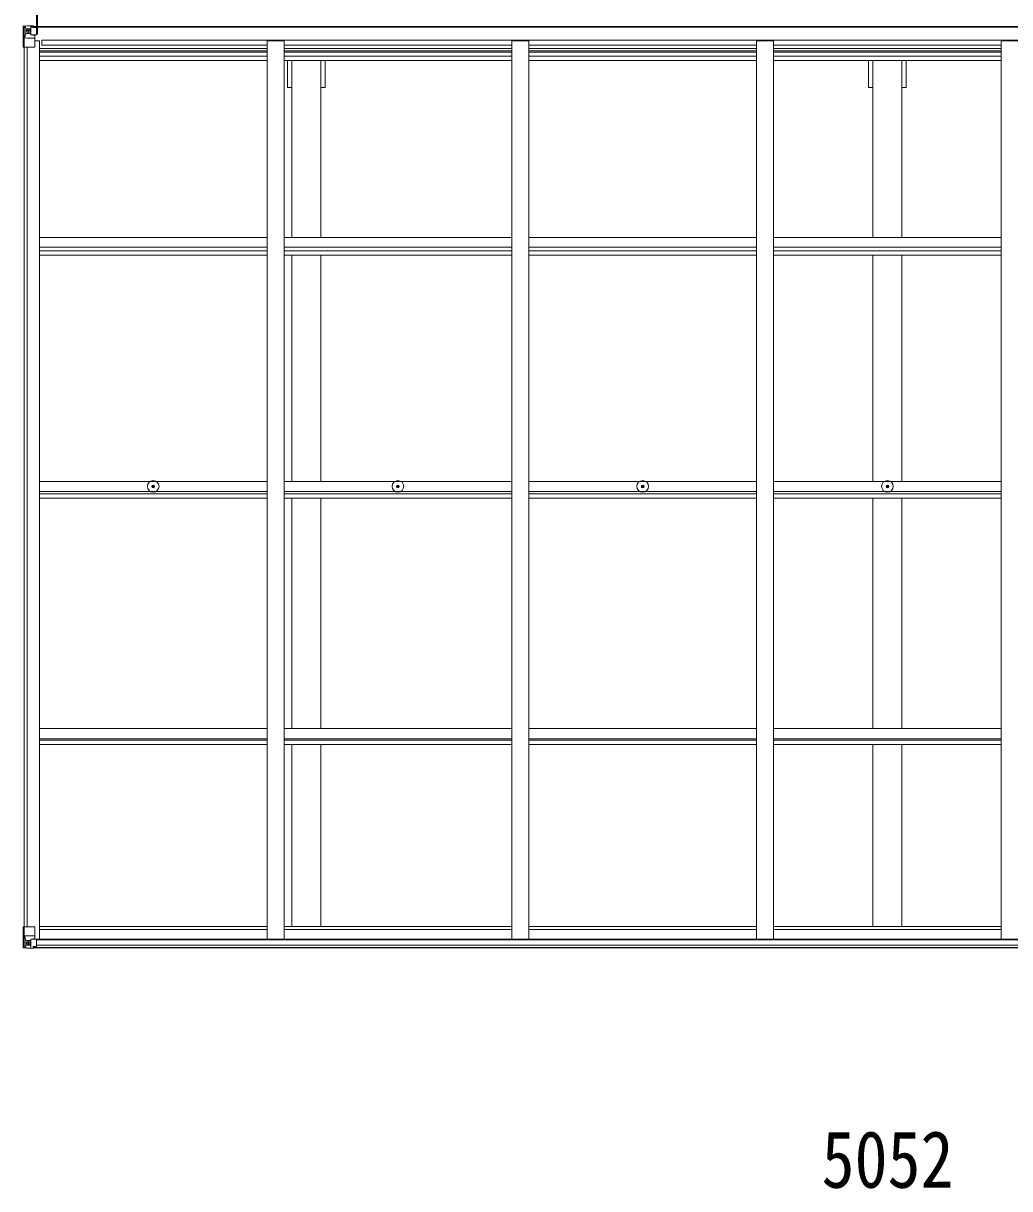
# Model space of a CAD drawing. Units: millimetres at full size, sheet at 1:35; details may follow other scales. Extents: x -9783 to 9892, y -6828 to 6752.
# Drawn here: x 1743 to 4629, y 340 to 3751 of the extents above; entities that cross this region are included whole.
import ezdxf
from ezdxf.enums import TextEntityAlignment as Align

# ---------------------------------------------------------------- set-up
doc = ezdxf.new("R2010")
doc.units = ezdxf.units.MM
doc.header["$LTSCALE"] = 35
for name, color, linetype, lineweight in [('0-1_本体', 4, 'Continuous', 9), ('0-2_部品', 7, 'Continuous', 9), ('0-3_ELV2', 3, 'Continuous', 9), ('0-A_寸法', 6, 'Continuous', 9)]:
    doc.layers.add(name, color=color, linetype=linetype, lineweight=lineweight)
doc.styles.add('ＭＳ ゴシック', font='')
doc.styles.get('ＭＳ ゴシック').set_extended_font_data('MS Gothic')

msp = doc.modelspace()

# ---------------------------------------------------------------- linework, layer by layer
at = {"layer": '0-1_本体'}
for p, q in [((6775.9, 3742.36), (1766.9, 3742.36)), ((6775.9, 3740.3), (1766.9, 3740.3)), ((1777.4, 3700.07), (1790.4, 3700.07)), ((1790.4, 1070.15), (1790.4, 3700.07)), ((1797.9, 3687.03), (1797.9, 3702.1)), ((1797.9, 3702.1), (6744.9, 3702.1)), ((2456.4, 3687.03), (1797.9, 3687.03)), ((2456.4, 3700.07), (2506.4, 3700.07)), ((2456.4, 1070.15), (2456.4, 3700.07)), ((2506.4, 1070.15), (2506.4, 3700.07)), ((3172.4, 3687.03), (2506.4, 3687.03)), ((3172.4, 3700.07), (3222.4, 3700.07)), ((3172.4, 1070.15), (3172.4, 3700.07)), ((3222.4, 1070.15), (3222.4, 3700.07)), ((3888.4, 3687.03), (3222.4, 3687.03)), ((3888.4, 3700.07), (3938.4, 3700.07)), ((3888.4, 1070.15), (3888.4, 3700.07)), ((3938.4, 1070.15), (3938.4, 3700.07)), ((4604.4, 3687.03), (3938.4, 3687.03)), ((4604.4, 3700.07), (4654.4, 3700.07)), ((4604.4, 1070.15), (4604.4, 3700.07)), ((1745.4, 1106.5), (1745.4, 3681.6)), ((1754.4, 1106.5), (1754.4, 3681.6)), ((1755.1, 1106.5), (1755.1, 3681.6)), ((2456.4, 3677.66), (1790.4, 3677.66)), ((1790.4, 3670.59), (2456.4, 3670.59)), ((2456.4, 3666.8), (1790.4, 3666.8)), ((2456.4, 3655.46), (1790.4, 3655.46)), ((3172.4, 3677.66), (2506.4, 3677.66)), ((2506.4, 3670.59), (3172.4, 3670.59)), ((3172.4, 3666.8), (2506.4, 3666.8)), ((3172.4, 3655.46), (2506.4, 3655.46)), ((3888.4, 3677.66), (3222.4, 3677.66)), ((3222.4, 3670.59), (3888.4, 3670.59)), ((3888.4, 3666.8), (3222.4, 3666.8)), ((3888.4, 3655.46), (3222.4, 3655.46)), ((4604.4, 3677.66), (3938.4, 3677.66)), ((3938.4, 3670.59), (4604.4, 3670.59)), ((4604.4, 3666.8), (3938.4, 3666.8)), ((4604.4, 3655.46), (3938.4, 3655.46)), ((2456.4, 3642.64), (1790.4, 3642.64)), ((3172.4, 3642.64), (2506.4, 3642.64)), ((2528.9, 3125.07), (2528.9, 3642.64)), ((2613.9, 3125.07), (2613.9, 3642.64)), ((2626.4, 3563.86), (2626.4, 3642.64)), ((3888.4, 3642.64), (3222.4, 3642.64)), ((4604.4, 3642.64), (3938.4, 3642.64)), ((4228.9, 3125.07), (4228.9, 3642.64)), ((4313.9, 3125.07), (4313.9, 3642.64)), ((4326.4, 3563.86), (4326.4, 3642.64)), ((2626.4, 3563.86), (2613.9, 3563.86)), ((4326.4, 3563.86), (4313.9, 3563.86)), ((2456.4, 3124.77), (1790.4, 3124.77)), ((3172.4, 3124.77), (2506.4, 3124.77)), ((3888.4, 3124.77), (3222.4, 3124.77)), ((4604.4, 3124.77), (3938.4, 3124.77)), ((2456.4, 3095.8), (1790.4, 3095.8)), ((2456.4, 3085.7), (1790.4, 3085.7)), ((2456.4, 3072.83), (1790.4, 3072.83)), ((3172.4, 3095.8), (2506.4, 3095.8)), ((3172.4, 3085.7), (2506.4, 3085.7)), ((3172.4, 3072.83), (2506.4, 3072.83)), ((2528.9, 2410.29), (2528.9, 3073.11)), ((2613.9, 2410.29), (2613.9, 3073.11)), ((3888.4, 3095.8), (3222.4, 3095.8)), ((3888.4, 3085.7), (3222.4, 3085.7)), ((3888.4, 3072.83), (3222.4, 3072.83)), ((4604.4, 3095.8), (3938.4, 3095.8)), ((4604.4, 3085.7), (3938.4, 3085.7)), ((4604.4, 3072.83), (3938.4, 3072.83)), ((4228.9, 2410.29), (4228.9, 3073.11)), ((4313.9, 2410.29), (4313.9, 3073.11)), ((2456.4, 2410.36), (1790.4, 2410.36)), ((3172.4, 2410.36), (2506.4, 2410.36)), ((3888.4, 2410.36), (3222.4, 2410.36)), ((4604.4, 2410.36), (3938.4, 2410.36)), ((2456.4, 2380.93), (1790.4, 2380.93)), ((2456.4, 2373.72), (1790.4, 2373.72)), ((2456.4, 2360.75), (1790.4, 2360.75)), ((3172.4, 2380.93), (2506.4, 2380.93)), ((3172.4, 2373.72), (2506.4, 2373.72)), ((3172.4, 2360.75), (2506.4, 2360.75)), ((2528.9, 1686.38), (2528.9, 2360.74)), ((2613.9, 1686.38), (2613.9, 2360.74)), ((3888.4, 2380.93), (3222.4, 2380.93)), ((3888.4, 2373.72), (3222.4, 2373.72)), ((3888.4, 2360.75), (3222.4, 2360.75)), ((4604.4, 2380.93), (3938.4, 2380.93)), ((4604.4, 2373.72), (3938.4, 2373.72)), ((4604.4, 2360.75), (3938.4, 2360.75)), ((4228.9, 1686.38), (4228.9, 2360.74)), ((4313.9, 1686.38), (4313.9, 2360.74)), ((2456.4, 1686.43), (1790.4, 1686.43)), ((3172.4, 1686.43), (2506.4, 1686.43)), ((3888.4, 1686.43), (3222.4, 1686.43)), ((4604.4, 1686.43), (3938.4, 1686.43)), ((2456.4, 1656.64), (1790.4, 1656.64)), ((2456.4, 1652.66), (1790.4, 1652.66)), ((2456.4, 1639.64), (1790.4, 1639.64)), ((3172.4, 1656.64), (2506.4, 1656.64)), ((3172.4, 1652.66), (2506.4, 1652.66)), ((3172.4, 1639.64), (2506.4, 1639.64)), ((2528.9, 1107.39), (2528.9, 1639.3)), ((2613.9, 1107.39), (2613.9, 1639.3)), ((3888.4, 1656.64), (3222.4, 1656.64)), ((3888.4, 1652.66), (3222.4, 1652.66)), ((3888.4, 1639.64), (3222.4, 1639.64)), ((4604.4, 1656.64), (3938.4, 1656.64)), ((4604.4, 1652.66), (3938.4, 1652.66)), ((4604.4, 1639.64), (3938.4, 1639.64)), ((4228.9, 1107.39), (4228.9, 1639.3)), ((4313.9, 1107.39), (4313.9, 1639.3)), ((2455.82, 1098.26), (1789.82, 1098.26)), ((2456.09, 1107.39), (1790.09, 1107.39)), ((3171.82, 1098.26), (2505.82, 1098.26)), ((3172.09, 1107.39), (2506.09, 1107.39)), ((3887.82, 1098.26), (3221.82, 1098.26)), ((3888.09, 1107.39), (3222.09, 1107.39)), ((4603.82, 1098.26), (3937.82, 1098.26)), ((4604.09, 1107.39), (3938.09, 1107.39)), ((1781.36, 1070.15), (6761.44, 1070.15)), ((1781.9, 1067.79), (6760.9, 1067.79)), ((1771.9, 1045.65), (6770.9, 1045.65)), ((1771.9, 1044.7), (6770.9, 1044.7)), ((1781.9, 1052.14), (6760.9, 1052.14))]:
    msp.add_line(p, q, dxfattribs=at)
for points in [[(2528.9, 3563.86), (2516.4, 3563.86), (2516.4, 3642.64)], [(4228.9, 3563.86), (4216.4, 3563.86), (4216.4, 3642.64)]]:
    msp.add_lwpolyline(points, dxfattribs=at)
at = {"layer": '0-2_部品'}
for p, q in [((2121.15, 2396.15), (2122.26, 2396.17)), ((2121.15, 2395.15), (2122.26, 2395.13)), ((2122.26, 2396.17), (2122.78, 2396.27)), ((2122.26, 2395.13), (2122.78, 2395.03)), ((2122.88, 2396.78), (2122.78, 2396.27)), ((2122.88, 2394.51), (2122.78, 2395.03)), ((2122.9, 2397.89), (2122.88, 2396.78)), ((2122.9, 2393.4), (2122.88, 2394.51)), ((2123.9, 2397.89), (2123.92, 2396.78)), ((2123.9, 2393.4), (2123.92, 2394.51)), ((2123.92, 2396.78), (2124.02, 2396.27)), ((2123.92, 2394.51), (2124.02, 2395.03)), ((2124.54, 2396.17), (2124.02, 2396.27)), ((2124.54, 2395.13), (2124.02, 2395.03)), ((2125.64, 2396.15), (2124.54, 2396.17)), ((2125.64, 2395.15), (2124.54, 2395.13)), ((2837.15, 2396.15), (2838.26, 2396.17)), ((2837.15, 2395.15), (2838.26, 2395.13)), ((2838.26, 2396.17), (2838.78, 2396.27)), ((2838.26, 2395.13), (2838.78, 2395.03)), ((2838.88, 2396.78), (2838.78, 2396.27)), ((2838.88, 2394.51), (2838.78, 2395.03)), ((2838.9, 2397.89), (2838.88, 2396.78)), ((2838.9, 2393.4), (2838.88, 2394.51)), ((2839.9, 2397.89), (2839.92, 2396.78)), ((2839.9, 2393.4), (2839.92, 2394.51)), ((2839.92, 2396.78), (2840.02, 2396.27)), ((2839.92, 2394.51), (2840.02, 2395.03)), ((2840.54, 2396.17), (2840.02, 2396.27)), ((2840.54, 2395.13), (2840.02, 2395.03)), ((2841.64, 2396.15), (2840.54, 2396.17)), ((2841.64, 2395.15), (2840.54, 2395.13)), ((3553.15, 2396.15), (3554.26, 2396.17)), ((3553.15, 2395.15), (3554.26, 2395.13)), ((3554.26, 2396.17), (3554.78, 2396.27)), ((3554.26, 2395.13), (3554.78, 2395.03)), ((3554.88, 2396.78), (3554.78, 2396.27)), ((3554.88, 2394.51), (3554.78, 2395.03)), ((3554.9, 2397.89), (3554.88, 2396.78)), ((3554.9, 2393.4), (3554.88, 2394.51)), ((3555.9, 2397.89), (3555.92, 2396.78)), ((3555.9, 2393.4), (3555.92, 2394.51)), ((3555.92, 2396.78), (3556.02, 2396.27)), ((3555.92, 2394.51), (3556.02, 2395.03)), ((3556.54, 2396.17), (3556.02, 2396.27)), ((3556.54, 2395.13), (3556.02, 2395.03)), ((3557.64, 2396.15), (3556.54, 2396.17)), ((3557.64, 2395.15), (3556.54, 2395.13)), ((4269.15, 2396.15), (4270.26, 2396.17)), ((4269.15, 2395.15), (4270.26, 2395.13)), ((4270.26, 2396.17), (4270.78, 2396.27)), ((4270.26, 2395.13), (4270.78, 2395.03)), ((4270.88, 2396.78), (4270.78, 2396.27)), ((4270.88, 2394.51), (4270.78, 2395.03)), ((4270.9, 2397.89), (4270.88, 2396.78)), ((4270.9, 2393.4), (4270.88, 2394.51)), ((4271.9, 2397.89), (4271.92, 2396.78)), ((4271.9, 2393.4), (4271.92, 2394.51)), ((4271.92, 2396.78), (4272.02, 2396.27)), ((4271.92, 2394.51), (4272.02, 2395.03)), ((4272.54, 2396.17), (4272.02, 2396.27)), ((4272.54, 2395.13), (4272.02, 2395.03)), ((4273.64, 2396.15), (4272.54, 2396.17)), ((4273.64, 2395.15), (4272.54, 2395.13)), ((1743.4, 1106.5), (1776.4, 1106.5)), ((1743.4, 1045.79), (1743.4, 1106.5)), ((1746.24, 1106.5), (1746.24, 1045.92)), ((1777.4, 1105.5), (1777.4, 1072.4)), ((1746.79, 1079.62), (1753.4, 1079.83)), ((1746.79, 1079.62), (1750.93, 1067.53)), ((1753.4, 1066.3), (1751.07, 1066.27)), ((1751.07, 1066.27), (1751.07, 1052.8)), ((1753.4, 1079.83), (1777.4, 1079.83)), ((1753.4, 1066.3), (1753.4, 1066.3)), ((1765.4, 1066.3), (1753.4, 1066.3)), ((1757.92, 1059.94), (1757.92, 1060.9)), ((1765.4, 1070.29), (1771.9, 1070.29)), ((1765.4, 1070.29), (1765.4, 1043.5)), ((1776.57, 1072.14), (1766.22, 1070.49)), ((1766.22, 1070.49), (1766.22, 1070.29)), ((1768.92, 1070.29), (1776.57, 1071.51)), ((1771.9, 1070.29), (1780.9, 1070.25)), ((1776.57, 1071.51), (1776.57, 1072.14)), ((1781.9, 1069.34), (1781.9, 1049.19)), ((1744.34, 1044.83), (1744.34, 1044.79)), ((1753.31, 1044.4), (1745.38, 1044.88)), ((1746.24, 1045.85), (1746.24, 1045.92)), ((1750.21, 1049.29), (1747.48, 1045.62)), ((1751.07, 1052.8), (1753.4, 1052.74)), ((1753.4, 1052.74), (1765.4, 1052.74)), ((1765.4, 1043.61), (1753.4, 1044.4)), ((1771.9, 1043.1), (1771.9, 1049.05)), ((1780.9, 1048.48), (1771.9, 1048.42))]:
    msp.add_line(p, q, dxfattribs=at)
for points in [[(1756.96, 1058.02), (1756, 1058.02), (1756, 1058.98), (1756.96, 1058.98)], [(1757.92, 1060.9), (1758.88, 1060.9), (1758.88, 1059.94)], [(1759.84, 1058.98), (1760.8, 1058.98), (1760.8, 1058.02), (1759.84, 1058.02)], [(1744.34, 1044.79), (1753.4, 1044.23), (1771.9, 1043.1)], [(1758.88, 1057.06), (1758.88, 1056.1), (1757.92, 1056.1), (1757.92, 1057.06)], [(1781.9, 1049.19), (1781.89, 1049.08), (1771.9, 1049.05)]]:
    msp.add_lwpolyline(points, dxfattribs=at)
for centre, radius in [((2123.4, 2395.65), 17), ((2123.4, 2395.65), 4), ((2839.4, 2395.65), 17), ((2839.4, 2395.65), 4), ((3555.4, 2395.65), 17), ((3555.4, 2395.65), 4), ((4271.4, 2395.65), 17), ((4271.4, 2395.65), 4), ((1758.4, 1058.5), 5.3)]:
    msp.add_circle(centre, radius, dxfattribs=at)
for centre, radius, start, end in [((2123.4, 2395.65), 2.3, 167.44414, 192.55586), ((2123.4, 2395.65), 2.3, 77.44414, 102.55586), ((2123.4, 2395.65), 2.3, 257.44414, 282.55586), ((2123.4, 2395.65), 2.3, 347.44414, 12.55586), ((2839.4, 2395.65), 2.3, 167.44414, 192.55586), ((2839.4, 2395.65), 2.3, 77.44414, 102.55586), ((2839.4, 2395.65), 2.3, 257.44414, 282.55586), ((2839.4, 2395.65), 2.3, 347.44414, 12.55586), ((3555.4, 2395.65), 2.3, 167.44414, 192.55586), ((3555.4, 2395.65), 2.3, 77.44414, 102.55586), ((3555.4, 2395.65), 2.3, 257.44414, 282.55586), ((3555.4, 2395.65), 2.3, 347.44414, 12.55586), ((4271.4, 2395.65), 2.3, 167.44414, 192.55586), ((4271.4, 2395.65), 2.3, 77.44414, 102.55586), ((4271.4, 2395.65), 2.3, 257.44414, 282.55586), ((4271.4, 2395.65), 2.3, 347.44414, 12.55586), ((1776.4, 1105.5), 1, 0, 90), ((1756.96, 1059.94), 0.96, 270, 0), ((1756.96, 1057.06), 0.96, 0, 90), ((1759.84, 1059.94), 0.96, 180, 270), ((1759.84, 1057.06), 0.96, 90, 180), ((1766.33, 1069.56), 0.937, 96.73234, 129.06602), ((1776.46, 1073.07), 0.937, 276.73234, 357.67791), ((1776.46, 1072.44), 0.937, 276.73234, 357.67791), ((1744.4, 1045.83), 0.999, 180.04917, 266.5576), ((1744.4, 1045.79), 0.999, 180.04917, 266.5576), ((1744.4, 1045.79), 1, 179.99921, 266.49983), ((1745.55, 1032.18), 12.7, 84.89689, 90.75534), ((1747.52, 1045.79), 1.28, 177.54105, 228.82169)]:
    msp.add_arc(centre, radius, start, end, dxfattribs=at)
for centre, major_axis, ratio, start_param, end_param in [((1747.51, 1077.27), (0.85, -2.32), 0.403757, 3.0087805, 3.9744392), ((1749.66, 1066.25), (0, -3), 0.468246, 1.5772882, 2.0127935), ((1780.9, 1069.35), (1, -0.021), 0.906239, 0.0187047, 1.589501), ((1746.34, 1044.71), (2, -0.12), 0.060933, 2.0712557, 3.1453404), ((1945.34, 1032.48), (201, -12.36), 0.060933, 3.1453404, 3.145839), ((1746.53, 1047.81), (-0.02, -3), 0.466854, 0.125683, 0.7596956), ((1748.2, 1052.88), (0.03, -5), 0.573921, 0.7672717, 1.551125), ((1671.65, 1052.74), (81.75, 0), 0.061163, 6.2824128, 6.2831853), ((1780.9, 1049.18), (1, 0.012), 0.707053, 4.7036637, 6.124411)]:
    msp.add_ellipse(centre, major_axis=major_axis, ratio=ratio, start_param=start_param, end_param=end_param, dxfattribs=at)
at = {"layer": '0-3_ELV2'}
for p, q in [((1743.4, 3742.31), (1743.4, 3681.6)), ((1744.34, 3743.26), (1744.34, 3743.31)), ((1753.31, 3743.69), (1745.38, 3743.22)), ((1746.24, 3742.25), (1746.24, 3742.18)), ((1746.24, 3681.6), (1746.24, 3742.18)), ((1746.79, 3708.48), (1750.93, 3720.56)), ((1750.21, 3738.81), (1747.48, 3742.47)), ((1751.07, 3735.3), (1753.4, 3735.36)), ((1751.07, 3721.83), (1751.07, 3735.3)), ((1753.4, 3721.79), (1751.07, 3721.83)), ((1765.4, 3744.48), (1753.4, 3743.7)), ((1753.4, 3735.35), (1765.4, 3735.35)), ((1753.4, 3721.79), (1753.4, 3721.8)), ((1765.4, 3721.8), (1753.4, 3721.8)), ((1757.92, 3728.16), (1757.92, 3727.2)), ((1765.4, 3717.81), (1765.4, 3744.6)), ((1771.9, 3744.99), (1771.9, 3739.05)), ((1780.9, 3739.62), (1771.9, 3739.68)), ((1781.9, 3718.75), (1781.9, 3738.91)), ((1746.79, 3708.48), (1753.4, 3708.26)), ((1753.4, 3708.26), (1777.4, 3708.26)), ((1765.4, 3717.81), (1771.9, 3717.81)), ((1766.22, 3717.61), (1766.22, 3717.81)), ((1776.57, 3715.95), (1766.22, 3717.61)), ((1768.92, 3717.81), (1776.57, 3716.59)), ((1771.9, 3717.81), (1780.9, 3717.84)), ((1776.57, 3716.59), (1776.57, 3715.95)), ((1777.4, 3682.6), (1777.4, 3715.69)), ((1743.4, 3681.6), (1776.4, 3681.6))]:
    msp.add_line(p, q, dxfattribs=at)
msp.add_lwpolyline([(1783.9, 3719.92), (1783.9, 3782.92), (1782.4, 3782.92), (1782.4, 3719.92)], close=True, dxfattribs=at)
for points in [[(1783.9, 3719.92), (1784.9, 3719.92), (1784.9, 3782.92), (1783.9, 3782.92)], [(1744.34, 3743.31), (1753.4, 3743.86), (1771.9, 3744.99)], [(1756.96, 3730.08), (1756, 3730.08), (1756, 3729.12), (1756.96, 3729.12)], [(1758.88, 3731.04), (1758.88, 3732), (1757.92, 3732), (1757.92, 3731.04)], [(1757.92, 3727.2), (1758.88, 3727.2), (1758.88, 3728.16)], [(1759.84, 3729.12), (1760.8, 3729.12), (1760.8, 3730.08), (1759.84, 3730.08)], [(1781.9, 3738.91), (1781.89, 3739.01), (1771.9, 3739.05)]]:
    msp.add_lwpolyline(points, dxfattribs=at)
msp.add_circle((1758.4, 3729.6), 5.3, dxfattribs=at)
for centre, radius, start, end in [((1744.4, 3742.31), 1, 93.50017, 180.00079), ((1744.4, 3742.3), 0.999, 93.4424, 179.95083), ((1744.4, 3742.27), 0.999, 93.4424, 179.95083), ((1745.55, 3755.91), 12.7, 269.24466, 275.10311), ((1747.52, 3742.3), 1.28, 131.17831, 182.45895), ((1756.96, 3731.04), 0.96, 270, 0), ((1756.96, 3728.16), 0.96, 0, 90), ((1759.84, 3731.04), 0.96, 180, 270), ((1759.84, 3728.16), 0.96, 90, 180), ((1766.33, 3718.54), 0.937, 230.93398, 263.26766), ((1776.46, 3715.66), 0.937, 2.32209, 83.26766), ((1776.46, 3715.02), 0.937, 2.32209, 83.26766), ((1776.4, 3682.6), 1, 270, 0)]:
    msp.add_arc(centre, radius, start, end, dxfattribs=at)
for centre, major_axis, ratio, start_param, end_param in [((1945.34, 3755.62), (201, 12.36), 0.060933, 3.1373463, 3.1378449), ((1746.34, 3743.39), (2, 0.12), 0.060933, 3.1378449, 4.2119296), ((1746.53, 3740.29), (-0.02, 3), 0.466854, 5.5234897, 6.1575023), ((1748.2, 3735.22), (0.03, 5), 0.573921, 4.7320603, 5.5159136), ((1749.66, 3721.85), (0, 3), 0.468246, 4.2703918, 4.7058971), ((1671.65, 3735.35), (81.75, 0), 0.061163, 0, 0.0007725), ((1780.9, 3738.91), (1, -0.012), 0.707053, 0.1587743, 1.5795216), ((1747.51, 3710.82), (0.85, 2.32), 0.403757, 2.3087461, 3.2744049), ((1780.9, 3718.75), (1, 0.021), 0.906239, 4.6936843, 6.2644806)]:
    msp.add_ellipse(centre, major_axis=major_axis, ratio=ratio, start_param=start_param, end_param=end_param, dxfattribs=at)

# ---------------------------------------------------------------- texts
at = {"layer": '0-A_寸法', "color": 7, "style": 'ＭＳ ゴシック', "width": 0.85}
msp.add_text('5052', height=166.8, dxfattribs=at).set_placement((4078.9, 292.32), align=Align.BOTTOM_LEFT)

doc.saveas('drawing.dxf')
